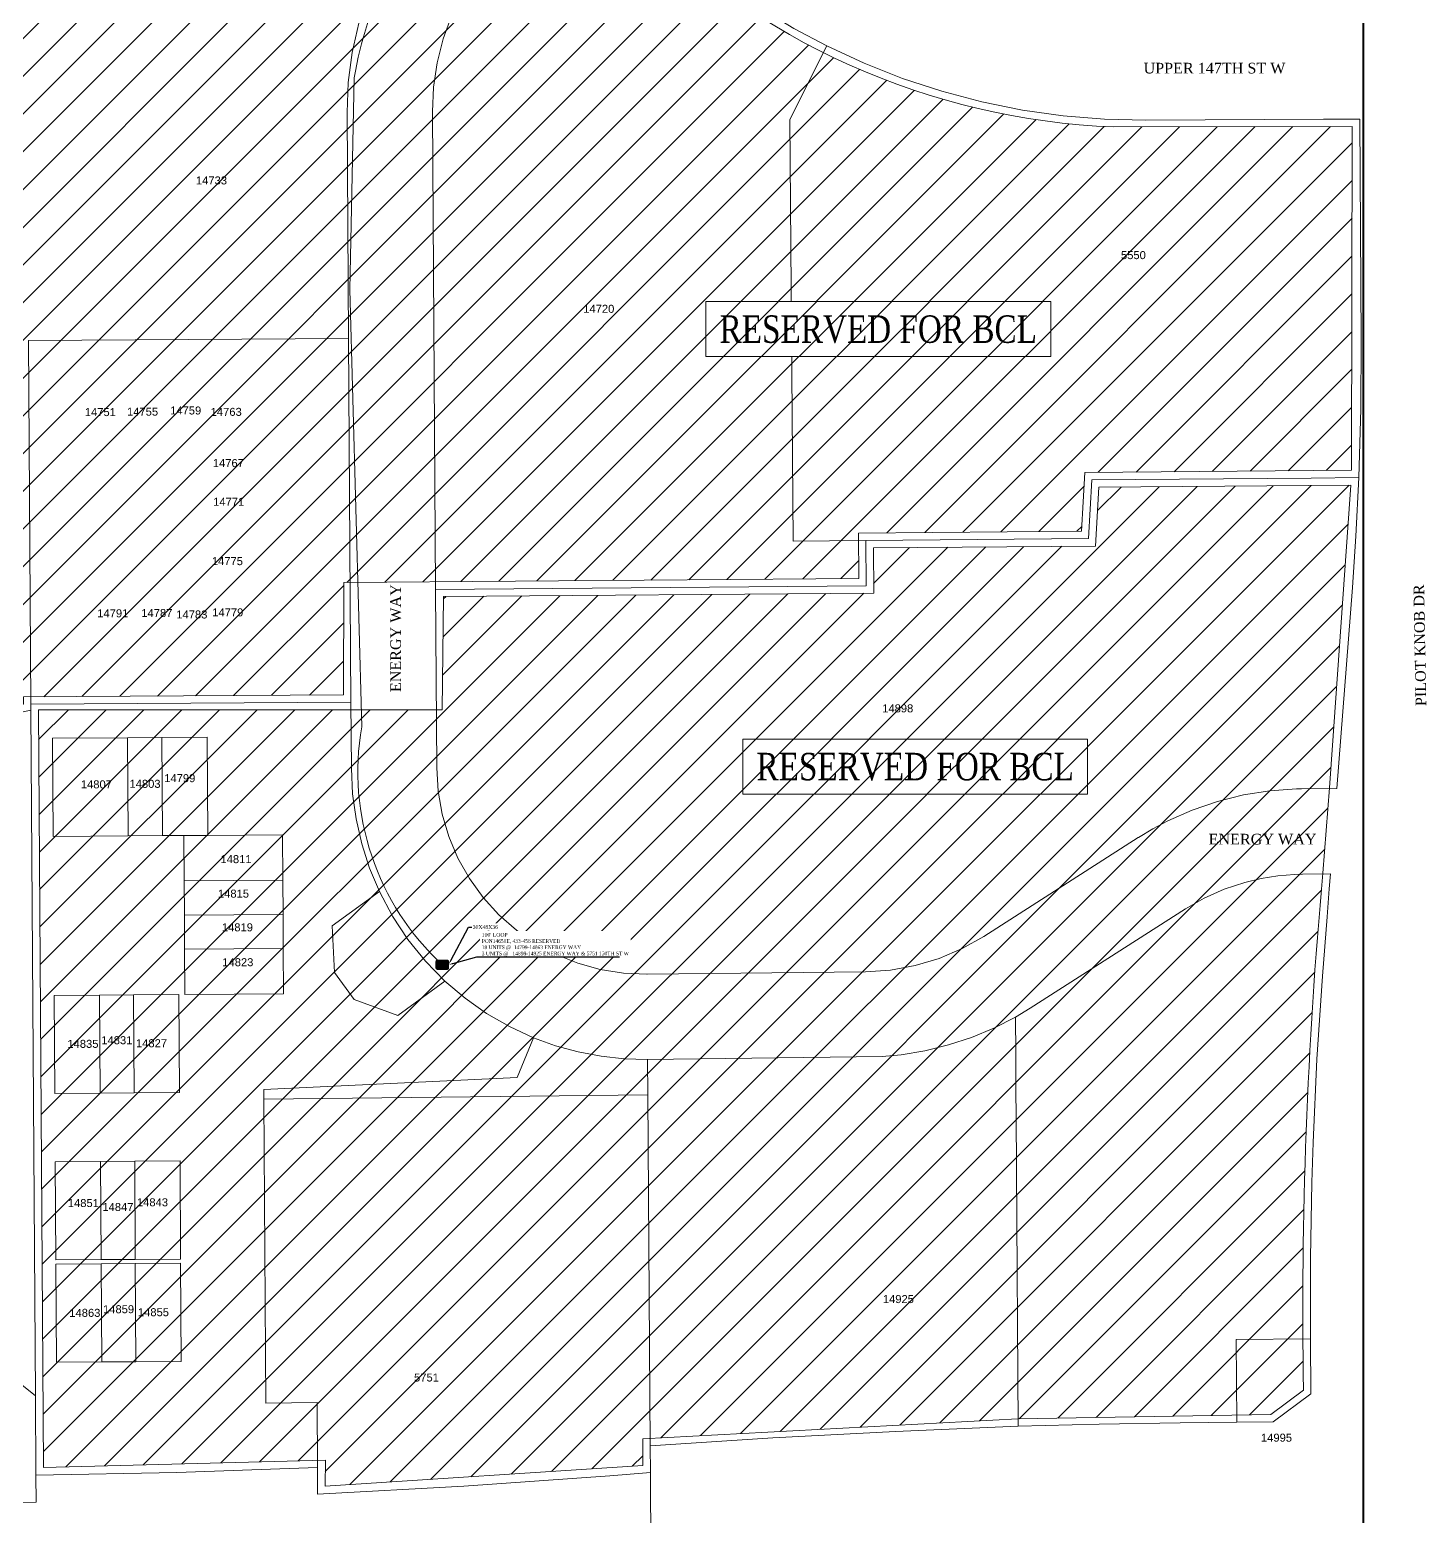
# Model space of a CAD drawing. Header units: feet. Extents: x 865220 to 2843432, y -2240498 to 970288.
# Drawn here: x 2837235 to 2838544, y 960561 to 961954 of the extents above; entities that cross this region are included whole.
import ezdxf
from ezdxf import colors
from ezdxf.entities.mleader import LeaderData, LeaderLine
from ezdxf.enums import TextEntityAlignment as Align
from ezdxf.lldxf.tags import DXFTag
from ezdxf.math import Vec2, Vec3

# ---------------------------------------------------------------- set-up
doc = ezdxf.new("R2010")
doc.units = ezdxf.units.FT
doc.header["$LTSCALE"] = 0.015
doc.header["$MEASUREMENT"] = 0
for name, color, linetype, lineweight in [('48B', 112, '48B', 5), ('RUNNING LINE (UNDERGROUND)', 10, 'Continuous', 40), ('WORK BOUNDARY', 110, 'Continuous', 40)]:
    doc.layers.add(name, color=color, linetype=linetype, lineweight=lineweight)
for name, color, linetype in [('Dakota County Addresses', 7, 'Continuous'), ('Dakota County Parcels', 7, 'Continuous'), ('DETAIL', 7, 'Continuous'), ('NOTES', 7, 'Continuous'), ('PROP_TEL', 6, 'Continuous'), ('STREET NAME', 7, 'Continuous'), ('TELEPHONE STRUCT-PROP', 6, 'Continuous')]:
    doc.layers.add(name, color=color, linetype=linetype)
doc.styles.add('Dimensions 100', font='arial.ttf')
doc.styles.add('Line', font='txt.shx', dxfattribs={"height": 3})
doc.styles.add('SIMPLEX', font='times.ttf', dxfattribs={"width": 0.8})
doc.styles.get("Standard").update_dxf_attribs({"font": 'times.ttf'})
doc.styles.add('Utilities', font='arial.ttf', dxfattribs={"height": 2.5})
tags = doc.linetypes.add('48B', pattern='A,80,-5,["48B",Line,S=1.5,R=0,X=0,Y=-1.5],-20', length=105).pattern_tags.tags
tags[6] = DXFTag(74, 10)

# ---------------------------------------------------------------- blocks, each defined once
blk = doc.blocks.new('ACMAP_ANN_TEMPLATE_Dakota County Addresses')
at = {"layer": 'Dakota County Addresses', "style": 'Dimensions 100'}
blk.add_attdef('DakotaCountyAddress', text='', height=50, dxfattribs=at).set_placement((0, 0), align=Align.CENTER)
blk = doc.blocks.new('NEW HH')
at = {"ltscale": 40, "true_color": 0xffffff}
h = blk.add_hatch(color=7, dxfattribs=at)
h.dxf.hatch_style = 1
h.paths.add_polyline_path([(-0.061, -0.031, 0.414214), (-0.046, -0.046), (0.046, -0.046, 0.414214), (0.061, -0.031), (0.061, 0.031, 0.414214), (0.046, 0.046), (-0.046, 0.046, 0.414214), (-0.061, 0.031)])
at = {"layer": 'RUNNING LINE (UNDERGROUND)', "color": 6, "lineweight": 0, "const_width": 0.005, "flags": 128}
blk.add_lwpolyline([(-0.061, 0.031), (-0.061, -0.031, 0.414214), (-0.046, -0.046), (0.046, -0.046, 0.414214), (0.061, -0.031), (0.061, 0.031, 0.414214), (0.046, 0.046), (-0.046, 0.046, 0.414214)], format="xyb", close=True, dxfattribs=at)
at = {"layer": 'TELEPHONE STRUCT-PROP', "color": 18, "true_color": 0x000000, "style": 'Utilities'}
blk.add_text('HH', height=0.05, dxfattribs=at).set_placement((0, 0), align=Align.MIDDLE_CENTER)

msp = doc.modelspace()

# ---------------------------------------------------------------- linework, layer by layer
at = {"layer": '48B', "lineweight": 5, "ltscale": 100, "flags": 128}
msp.add_lwpolyline([(2837621.5, 961077.9, -0.254324), (2837546, 961301), (2837535, 961710.8), (2837539, 961909, -0.141498), (2837628.5, 962095), (2837691, 962167.5), (2837675.4, 962179.7)], format="xyb", dxfattribs=at)
at = {"layer": 'Dakota County Parcels', "lineweight": 5, "ltscale": 100}
for p, q in [((2837947.2, 961870), (2837981.8, 961939)), ((2837533.7, 961664.9), (2837532.3, 961876.6)), ((2837615.2, 961429.7), (2837612.3, 961877.1)), ((2837950.5, 961475), (2837947.2, 961870)), ((2838280.9, 961869.3), (2838447.5, 961870.3)), ((2838447.5, 961870.3), (2838481.4, 961870.5)), ((2838482.7, 961663.2), (2838481.4, 961870.5)), ((2837233.7, 961663), (2837533.7, 961664.9)), ((2837235.9, 961322), (2837233.7, 961663)), ((2837535.9, 961323.9), (2837533.7, 961664.9)), ((2838480.6, 961534.4), (2838477.8, 961479.4)), ((2838227.2, 961477.3), (2838230.3, 961532.3)), ((2838227.2, 961477.3), (2838018.5, 961475.6)), ((2838477.8, 961479.4), (2838474.6, 961431.5)), ((2838018.5, 961475.5), (2837950.5, 961475)), ((2838018.9, 961433.1), (2838018.5, 961475.6)), ((2837615.2, 961429.7), (2838018.9, 961433.1)), ((2837616.3, 961262.4), (2837615.2, 961429.7)), ((2838474.6, 961431.5), (2838460.1, 961243.2)), ((2836954.7, 961258.1), (2837235.9, 961316.4)), ((2837535.9, 961323.9), (2837235.9, 961322)), ((2837235.9, 961316.4), (2837235.9, 961322)), ((2837240.2, 960673.8), (2837235.9, 961316.4)), ((2837535.9, 961323.9), (2837536.3, 961261.9)), ((2837326.6, 961290.6), (2837256.1, 961290.2)), ((2837256.1, 961290.2), (2837256.7, 961198.2)), ((2837358.6, 961290.9), (2837326.6, 961290.6)), ((2837326.6, 961290.6), (2837327.2, 961198.7)), ((2837401.1, 961291.1), (2837358.6, 961290.9)), ((2837358.6, 961290.9), (2837359.2, 961198.9)), ((2837401.7, 961199.1), (2837401.1, 961291.1)), ((2838422.2, 961242.7), (2838426.9, 961242.8)), ((2838426.9, 961242.8), (2838460.1, 961243.2)), ((2837327.2, 961198.7), (2837256.7, 961198.2)), ((2837359.2, 961198.9), (2837327.2, 961198.7)), ((2837379.3, 961199), (2837359.2, 961198.9)), ((2837379.3, 961199), (2837401.7, 961199.1)), ((2837379.6, 961156.5), (2837379.3, 961199)), ((2837401.7, 961199.1), (2837471.8, 961199.6)), ((2837472, 961157.1), (2837471.8, 961199.6)), ((2838129.2, 961104.5), (2838273.7, 961197)), ((2838274, 961197.2), (2838273.7, 961197)), ((2837379.6, 961156.5), (2837472, 961157.1)), ((2837472.3, 961125.1), (2837472, 961157.1)), ((2838427.8, 961162.8), (2838453.9, 961163.1)), ((2837379.8, 961124.5), (2837379.6, 961156.5)), ((2837518.4, 961114.2), (2837562.6, 961146.5)), ((2838318, 961130.4), (2838172.4, 961037.1)), ((2837379.8, 961124.5), (2837472.3, 961125.1)), ((2837380, 961092.5), (2837379.8, 961124.5)), ((2837472.5, 961093.1), (2837472.3, 961125.1)), ((2837520.4, 961070.5), (2837518.4, 961114.2)), ((2837380, 961092.5), (2837472.5, 961093.1)), ((2837380.3, 961050), (2837380, 961092.5)), ((2837472.7, 961050.6), (2837472.5, 961093.1)), ((2837538.9, 961045.3), (2837520.4, 961070.5)), ((2837624, 961062.5), (2837579.9, 961030.2)), ((2837813.5, 961069), (2837813.1, 961069)), ((2838018.3, 961071.3), (2837813.5, 961069)), ((2837257.7, 961049.2), (2837300.2, 961049.5)), ((2837258.3, 960957.2), (2837257.7, 961049.2)), ((2837300.2, 961049.5), (2837332.2, 961049.7)), ((2837300.8, 960957.5), (2837300.2, 961049.5)), ((2837332.2, 961049.7), (2837374.7, 961050)), ((2837332.8, 960957.7), (2837332.2, 961049.7)), ((2837375.3, 960958), (2837374.7, 961050)), ((2837380.3, 961050), (2837472.7, 961050.6)), ((2837579.9, 961030.2), (2837538.9, 961045.3)), ((2838172.4, 961037.1), (2838158.7, 961028.9)), ((2837691.8, 960972.2), (2837707, 961009.5)), ((2837814, 960989.1), (2838033.9, 960992)), ((2837814.3, 960956), (2837814, 960989.1)), ((2837691.8, 960972.2), (2837454.3, 960961.1)), ((2836883.2, 960958.9), (2837240.2, 960673.8)), ((2837300.8, 960957.5), (2837258.3, 960957.2)), ((2837332.8, 960957.7), (2837300.8, 960957.5)), ((2837375.3, 960958), (2837332.8, 960957.7)), ((2837454.3, 960961.1), (2837454.4, 960951.9)), ((2837814.3, 960956), (2837454.4, 960951.9)), ((2837454.4, 960951.9), (2837456.2, 960667)), ((2837816.4, 960627), (2837814.3, 960956)), ((2837258.7, 960893.2), (2837301.2, 960893.5)), ((2837259.3, 960801.2), (2837258.7, 960893.2)), ((2837301.2, 960893.5), (2837333.2, 960893.7)), ((2837301.8, 960801.5), (2837301.2, 960893.5)), ((2837333.2, 960893.7), (2837375.7, 960894)), ((2837333.8, 960801.7), (2837333.2, 960893.7)), ((2837376.3, 960802), (2837375.7, 960894)), ((2837301.8, 960801.5), (2837259.3, 960801.2)), ((2837259.3, 960797.3), (2837301.8, 960797.6)), ((2837259.9, 960705.3), (2837259.3, 960797.3)), ((2837333.8, 960801.7), (2837301.8, 960801.5)), ((2837301.8, 960797.6), (2837333.8, 960797.8)), ((2837302.4, 960705.6), (2837301.8, 960797.6)), ((2837376.3, 960802), (2837333.8, 960801.7)), ((2837333.8, 960797.8), (2837376.3, 960798.1)), ((2837334.4, 960705.8), (2837333.8, 960797.8)), ((2837376.9, 960706.1), (2837376.3, 960798.1)), ((2838435.3, 960727.4), (2838365.7, 960726.7)), ((2838366.2, 960649.2), (2838365.7, 960726.7)), ((2838435.2, 960732.8), (2838435.3, 960727.4)), ((2838435.3, 960727.4), (2838435.7, 960675.9)), ((2837259.9, 960705.3), (2837302.4, 960705.6)), ((2837302.4, 960705.6), (2837334.4, 960705.8)), ((2837334.4, 960705.8), (2837376.9, 960706.1)), ((2837240.6, 960599.6), (2837240.2, 960673.8)), ((2838435.7, 960675.9), (2838400.4, 960649.6)), ((2837456.2, 960667), (2837504.2, 960667.5)), ((2837504.6, 960606.8), (2837504.2, 960667.5)), ((2838313, 960648.6), (2838366.2, 960649.2)), ((2838366.2, 960649.2), (2838400.4, 960649.6)), ((2837816.6, 960601.9), (2837816.4, 960627)), ((2837240.6, 960599.6), (2837240.8, 960574.3)), ((2837504.7, 960581.7), (2837504.6, 960606.8)), ((2837816.6, 960601.9), (2837778.7, 960599)), ((2836769.9, 960569.1), (2837240.8, 960574.3))]:
    msp.add_line(p, q, dxfattribs=at)
for points in [[(2837981.8, 961939), (2837951.1, 961955.4), (2837921.4, 961973.3), (2837892.7, 961992.8), (2837865, 962013.7), (2837838.4, 962036.1), (2837813.1, 962059.9)], [(2837612.3, 961877.1), (2837613.3, 961900.3), (2837616.7, 961923.3), (2837622.4, 961945.8), (2837630.4, 961967.7), (2837640.6, 961988.5), (2837652.9, 962008.3), (2837667.1, 962026.7)], [(2837532.3, 961876.6), (2837533.4, 961904.7), (2837537.1, 961932.7), (2837543.3, 961960.2), (2837552, 961987), (2837563.1, 962012.9)], [(2838280.9, 961869.3), (2838242.1, 961870.3), (2838203.5, 961873.4), (2838165.2, 961878.9), (2838127.2, 961886.6), (2838089.8, 961896.5), (2838053, 961908.5), (2838016.9, 961922.7), (2837981.8, 961939)], [(2838482.7, 961663.2), (2838482.4, 961598.8), (2838480.6, 961534.4)], [(2838230.3, 961532.3), (2838435.9, 961534), (2838480.6, 961534.4)], [(2837562.6, 961146.5), (2837553.3, 961168.5), (2837546, 961191.2), (2837540.7, 961214.5), (2837537.5, 961238.1), (2837536.3, 961261.9)], [(2837813.1, 961069), (2837791.3, 961070), (2837769.6, 961073.5), (2837748.5, 961079.3), (2837728.2, 961087.5), (2837709, 961097.9), (2837691, 961110.4), (2837674.5, 961124.8), (2837659.8, 961141), (2837647, 961158.8), (2837636.2, 961177.9), (2837627.7, 961198), (2837621.5, 961219), (2837617.7, 961240.6), (2837616.3, 961262.4)], [(2838273.7, 961197), (2838274, 961197.2), (2838287.6, 961205.4), (2838301.5, 961212.8), (2838324.5, 961222.9), (2838348.2, 961231), (2838372.5, 961237.1), (2838397.2, 961241), (2838422.2, 961242.7)], [(2838427.8, 961162.8), (2838420.4, 961162.6), (2838404.7, 961161.3), (2838389.1, 961158.8), (2838373.8, 961155.1), (2838354.4, 961148.7), (2838335.7, 961140.4), (2838318, 961130.4)], [(2838446.5, 961067.3), (2838450.8, 961122.7), (2838452.8, 961149), (2838453.9, 961163.1)], [(2837624, 961062.5), (2837605.7, 961081.2), (2837589.3, 961101.5), (2837574.8, 961123.4), (2837562.6, 961146.5)], [(2838018.3, 961071.3), (2838041.7, 961072.9), (2838064.8, 961077.1), (2838087.2, 961083.8), (2838108.8, 961093), (2838129.2, 961104.5)], [(2837624, 961062.5), (2837642.9, 961046.5), (2837663.1, 961032.2), (2837684.6, 961019.9), (2837707, 961009.5)], [(2838446.5, 961067.3), (2838441.3, 960989.4), (2838437.7, 960911.4), (2838437, 960892.7)], [(2838033.9, 960992), (2838051.5, 960993.6), (2838073.9, 960997.3), (2838096, 961002.7), (2838117.6, 961009.8), (2838138.5, 961018.5), (2838158.7, 961028.9)], [(2838158.7, 961028.9), (2838159, 960994.8), (2838159.1, 960977.3)], [(2837814, 960989.1), (2837792.1, 960989.7), (2837770.3, 960992.1), (2837748.8, 960996.2), (2837727.6, 961002), (2837707, 961009.5)], [(2838159.1, 960977.3), (2838159.2, 960959.8), (2838159.3, 960936.4), (2838159.7, 960886.7), (2838161.2, 960645.4)], [(2838437, 960892.7), (2838436.5, 960873.9), (2838435.2, 960803.3), (2838435.2, 960732.8)], [(2838161.2, 960645.4), (2838046.2, 960640.6), (2837931.3, 960634.5), (2837816.4, 960627)], [(2838313, 960648.6), (2838237.1, 960647.4), (2838161.2, 960645.4)], [(2837240.6, 960599.6), (2837372.6, 960602), (2837504.6, 960606.8)], [(2837817.2, 960506), (2837817.1, 960526.7), (2837816.6, 960601.9)], [(2837778.7, 960599), (2837641.8, 960589.2), (2837504.7, 960581.7)]]:
    msp.add_lwpolyline(points, dxfattribs=at)
at = {"layer": 'WORK BOUNDARY', "ltscale": 100, "flags": 128}
msp.add_lwpolyline([(2835896.9, 957001.6), (2836935, 957004.8), (2836954.3, 957047), (2836994.4, 957133.5), (2836979.3, 957817.8), (2836978.3, 957934.8), (2838485, 957948.5), (2838485.1, 964502.8), (2837872.1, 964518.4, 0.116551), (2837535.5, 964459.8), (2837318.1, 964389.4, -0.096694), (2837127.8, 964357.4), (2835922.6, 964355.7), (2835847.7, 964355.1)], format="xyb", dxfattribs=at)

# ---------------------------------------------------------------- block references
at = {"layer": 'Dakota County Addresses', "lineweight": 5, "ltscale": 100, "xscale": 0.15, "yscale": 0.15, "zscale": 0.15}
for p, values in [((2837405.2, 961809.2), {'DakotaCountyAddress': '14733'}), ((2838269.3, 961739.2), {'DakotaCountyAddress': '5550'}), ((2837768.2, 961688.9), {'DakotaCountyAddress': '14720'}), ((2837301, 961592.1), {'DakotaCountyAddress': '14751'}), ((2837340.6, 961592.5), {'DakotaCountyAddress': '14755'}), ((2837381, 961593.6), {'DakotaCountyAddress': '14759'}), ((2837419, 961592.3), {'DakotaCountyAddress': '14763'}), ((2837421, 961544.3), {'DakotaCountyAddress': '14767'}), ((2837421.3, 961508), {'DakotaCountyAddress': '14771'}), ((2837420.1, 961452.4), {'DakotaCountyAddress': '14775'}), ((2837312.7, 961403.5), {'DakotaCountyAddress': '14791'}), ((2837354, 961403.8), {'DakotaCountyAddress': '14787'}), ((2837386.8, 961402.4), {'DakotaCountyAddress': '14783'}), ((2837420.5, 961404.4), {'DakotaCountyAddress': '14779'}), ((2838048.4, 961314.4), {'DakotaCountyAddress': '14898'}), ((2837375.5, 961249), {'DakotaCountyAddress': '14799'}), ((2837297.3, 961243.2), {'DakotaCountyAddress': '14807'}), ((2837342.9, 961243.7), {'DakotaCountyAddress': '14803'}), ((2837428.2, 961173.1), {'DakotaCountyAddress': '14811'}), ((2837425.8, 961140.8), {'DakotaCountyAddress': '14815'}), ((2837429.5, 961109.2), {'DakotaCountyAddress': '14819'}), ((2837429.9, 961076.5), {'DakotaCountyAddress': '14823'}), ((2837284.7, 961000), {'DakotaCountyAddress': '14835'}), ((2837316.5, 961003.4), {'DakotaCountyAddress': '14831'}), ((2837349, 961000.6), {'DakotaCountyAddress': '14827'}), ((2837285.1, 960850.8), {'DakotaCountyAddress': '14851'}), ((2837317.5, 960847.1), {'DakotaCountyAddress': '14847'}), ((2837349.9, 960851.5), {'DakotaCountyAddress': '14843'}), ((2838049, 960760.8), {'DakotaCountyAddress': '14925'}), ((2837286.5, 960747.9), {'DakotaCountyAddress': '14863'}), ((2837318.1, 960751.3), {'DakotaCountyAddress': '14859'}), ((2837350.8, 960748.5), {'DakotaCountyAddress': '14855'}), ((2837606.7, 960687.3), {'DakotaCountyAddress': '5751'}), ((2838403.4, 960630.9), {'DakotaCountyAddress': '14995'})]:
    msp.add_blockref('ACMAP_ANN_TEMPLATE_Dakota County Addresses', p, dxfattribs=at).add_auto_attribs(values)
at = {"layer": 'PROP_TEL', "lineweight": 5, "ltscale": 100, "xscale": 100, "yscale": 100, "zscale": 100}
msp.add_blockref('NEW HH', (2837621.5, 961077.9), dxfattribs=at)

# ---------------------------------------------------------------- texts
at = {"layer": 'STREET NAME', "lineweight": 5, "ltscale": 100, "char_height": 10, "attachment_point": 1}
for s, insert in [('UPPER 147TH ST W', (2838278.8, 961923.2)), ('ENERGY WAY', (2838339.8, 961200.6))]:
    msp.add_mtext(s, dxfattribs=dict(at, insert=insert))
for s, insert, rotation in [('ENERGY WAY', (2837572.9, 961333.4), 90.1155), ('PILOT KNOB DR', (2838533.8, 961320.2), 91.0303)]:
    msp.add_mtext(s, dxfattribs=dict(at, insert=insert, rotation=rotation))

# ---------------------------------------------------------------- next in the draw order: texts
at = {"layer": 'NOTES', "color": 5, "lineweight": 5, "ltscale": 100, "char_height": 25.761, "attachment_point": 1, "style": 'SIMPLEX', "bg_fill": 19, "box_fill_scale": 1.5, "bg_fill_color": 256, "bg_fill_transparency": 0}
for insert in [(2837881.4, 961686.5), (2837916, 961276.5)]:
    msp.add_mtext('RESERVED FOR BCL', dxfattribs=dict(at, insert=insert))

# ---------------------------------------------------------------- next in the draw order: hatches: boundary and pattern name
at = {"layer": 'NOTES', "ltscale": 100, "transparency": 33554623}
h = msp.add_hatch(dxfattribs=at)
h.set_pattern_fill('ANSI31', color=5, scale=200)
edge = h.paths.add_edge_path()
edge.add_line((2837622.8, 961422.9), (2838025.9, 961426.1))
edge.add_line((2838025.9, 961426.1), (2838025.6, 961468.6))
edge.add_line((2838025.6, 961468.6), (2838233.8, 961470.3))
edge.add_line((2838233.8, 961470.3), (2838236.9, 961525.4))
edge.add_line((2838236.9, 961525.4), (2838473, 961527.4))
edge.add_line((2838473, 961527.4), (2838453.1, 961243.7))
edge.add_line((2838453.1, 961243.7), (2838446.9, 961163.7))
edge.add_arc((2842872.8, 960754.4), 4444.7, 174.7159, 180.9674)
edge.add_line((2838428.7, 960679.3), (2838398, 960656.5))
edge.add_line((2838398, 960656.5), (2838161, 960652.4))
edge.add_line((2838161, 960652.4), (2837809.4, 960633.7))
edge.add_line((2837809.4, 960633.7), (2837809.5, 960608.5))
edge.add_line((2837809.5, 960608.5), (2837511.6, 960589.2))
edge.add_line((2837511.6, 960589.2), (2837512.1, 960613.5))
edge.add_line((2837512.1, 960613.5), (2837247.7, 960606.8))
edge.add_line((2837247.7, 960606.8), (2837243, 961316.9))
edge.add_line((2837243, 961316.9), (2837621.3, 961316.9))
edge.add_line((2837621.3, 961316.9), (2837622.8, 961422.9))
edge = h.paths.add_edge_path()
edge.add_line((2837528.8, 961330.9), (2837228.9, 961328.9))
edge.add_line((2837228.9, 961328.9), (2837228.9, 961322.1))
edge.add_line((2837228.9, 961322.1), (2836960.1, 961266.4))
edge.add_line((2836960.1, 961266.4), (2836807.4, 962002.4))
edge.add_line((2836807.4, 962002.4), (2837238.4, 962007.1))
edge.add_line((2837238.4, 962007.1), (2837238.2, 962048))
edge.add_line((2837238.2, 962048), (2837236.1, 962365.5))
edge.add_arc((2837612.3, 962924.3), 673.7, 236.0485, 257.8595)
edge.add_arc((2837353.9, 961721.1), 557, 57.0647, 77.9022, ccw=False)
edge.add_line((2837656.7, 962188.5), (2837749.9, 962112.5))
edge.add_line((2837749.9, 962112.5), (2837770.7, 962091.9))
edge.add_line((2837770.7, 962091.9), (2837795.8, 962067.1))
edge.add_arc((2838276.6, 962529.9), 667.4, 223.909, 267.7805)
edge.add_line((2838250.8, 961863.1), (2838474.4, 961863.5))
edge.add_line((2838474.4, 961863.5), (2838473.6, 961541.3))
edge.add_line((2838473.6, 961541.3), (2838223.7, 961539.3))
edge.add_line((2838223.7, 961539.3), (2838220.6, 961484.2))
edge.add_line((2838220.6, 961484.2), (2838011.5, 961482.5))
edge.add_line((2838011.5, 961482.5), (2838011.8, 961440))
edge.add_line((2838011.8, 961440), (2837529.1, 961436.2))
edge.add_line((2837529.1, 961436.2), (2837528.8, 961330.9))
edge = h.paths.add_edge_path()
edge.add_line((2835438.6, 960586.5), (2835973.8, 960593.3))
edge.add_line((2835973.8, 960593.3), (2836254.9, 960595.5))
edge.add_line((2836254.9, 960595.5), (2836389.8, 960876.8))
edge.add_line((2836389.8, 960876.8), (2836289.1, 960925))
edge.add_line((2836289.1, 960925), (2836311.7, 961010))
edge.add_line((2836311.7, 961010), (2836433, 961263))
edge.add_line((2836433, 961263), (2835968.1, 961449.6))
edge.add_line((2835968.1, 961449.6), (2835836.7, 961449.5))
edge.add_line((2835836.7, 961449.5), (2835836.7, 961465.7))
edge.add_line((2835836.7, 961465.7), (2835299.9, 961462.6))
edge.add_arc((2835112, 961246.4), 286.5, 49.0127, 82.7525)
edge.add_arc((2835182.6, 961909.4), 380.4, 205.9623, 264.802, ccw=False)
edge.add_line((2834840.6, 961742.9), (2834589, 961740.6))
edge.add_line((2834589, 961740.6), (2834599.7, 960577.4))
edge.add_line((2834599.7, 960577.4), (2835438.6, 960586.5))

# ---------------------------------------------------------------- next in the draw order: linework, layer by layer
at = {"layer": 'NOTES', "color": 5, "lineweight": 5, "ltscale": 100, "flags": 128}
msp.add_lwpolyline([(2837528.8, 961330.9), (2837228.9, 961328.9), (2837228.9, 961322.1), (2836960.1, 961266.4), (2836807.4, 962002.4), (2837238.4, 962007.1), (2837238.2, 962048), (2837236.1, 962365.5, 0.095457), (2837470.7, 962265.7, -0.091172), (2837656.7, 962188.5), (2837749.9, 962112.5), (2837770.7, 962091.9), (2837795.8, 962067.1, 0.193798), (2838250.8, 961863.1), (2838474.4, 961863.5), (2838473.6, 961541.3), (2838223.7, 961539.3), (2838220.6, 961484.2), (2838011.5, 961482.5), (2838011.8, 961440), (2837529.1, 961436.2), (2837528.8, 961330.9)], format="xyb", dxfattribs=at)
msp.add_lwpolyline([(2837622.8, 961422.9), (2838025.9, 961426.1), (2838025.6, 961468.6), (2838233.8, 961470.3), (2838236.9, 961525.4), (2838473, 961527.4), (2838453.1, 961243.7), (2838446.9, 961163.7, 0.027284), (2838428.7, 960679.3), (2838398, 960656.5), (2838161, 960652.4), (2837809.4, 960633.7), (2837809.5, 960608.5), (2837511.6, 960589.2), (2837512.1, 960613.5), (2837247.7, 960606.8), (2837243, 961316.9), (2837621.3, 961316.9)], format="xyb", close=True, dxfattribs=at)

# ---------------------------------------------------------------- next in the draw order: leaders
at = {"layer": 'DETAIL', "lineweight": 5, "ltscale": 100}
ml = msp.add_multileader_mtext('Standard', dxfattribs=at)
ml.set_content('30X48X36', color=256)
ml.set_leader_properties()
ml.build(insert=Vec2(0, 0))
ml.multileader.update_dxf_attribs({"has_text_frame": 1, "text_left_attachment_type": 2, "text_right_attachment_type": 2, "dogleg_length": 3})
ctx = ml.context
ctx.base_point, ctx.char_height, ctx.landing_gap_size, ctx.plane_origin = Vec3(2837649.1, 961113.2), 3.5, 1.5, Vec3(2837630.3, 961111.2)
ctx.left_attachment, ctx.right_attachment, ctx.text_align_type = 2, 2, 1
notes = []
notes.append((ctx, [(1, (1, 1, 0), (2837646.1, 961113.2), (1, 0), 3, [(0, [(2837627.6, 961078.3)], 0, [])])]))
ctx.mtext.insert, ctx.mtext.alignment, ctx.mtext.flow_direction = Vec3(2837661.9, 961115), 2, 5
ctx.mtext.has_bg_fill, ctx.mtext.bg_color, ctx.mtext.bg_scale_factor, ctx.mtext.bg_transparency, ctx.mtext.use_window_bg_color = 1, -1027028792, 1.5, 0, 1
for ctx, leaders in notes:
    for number, flags, end, landing, length, lines in leaders:
        leader = LeaderData()
        leader.index, (leader.has_last_leader_line, leader.has_dogleg_vector, leader.attachment_direction) = number, flags
        leader.last_leader_point, leader.dogleg_vector, leader.dogleg_length = Vec3(end), Vec3(landing), length
        for number, points, colour, breaks in lines:
            line = LeaderLine()
            line.index, line.vertices, line.color, line.breaks = number, Vec3.list(points), colors.encode_raw_color(colour), breaks
            leader.lines.append(line)
        ctx.leaders.append(leader)

# ---------------------------------------------------------------- next in the draw order: leaders
ml = msp.add_multileader_mtext('Standard', dxfattribs=at)
ml.set_content("100' LOOP\\P{\\W0.8;PON14650E, 433-456 RESERVED\\P18 UNITS @  14799-14863 ENERGY WAY\\P3 UNITS @   14898-14925 ENERGY WAY & 5751 150TH ST W}", color=256)
ml.set_leader_properties()
ml.build(insert=Vec2(0, 0))
ml.multileader.update_dxf_attribs({"text_left_attachment_type": 5, "text_right_attachment_type": 5, "dogleg_length": 3})
ctx = ml.context
ctx.base_point, ctx.char_height, ctx.landing_gap_size, ctx.plane_origin = Vec3(2837657, 961085.4), 3.5, 1.5, Vec3(2837649.2, 961110.8)
ctx.left_attachment, ctx.right_attachment = 5, 5
notes = []
notes.append((ctx, [(1, (1, 1, 0), (2837654, 961085.4), (1, 0), 3, [(0, [(2837627.6, 961077.9)], 0, [])])]))
ctx.mtext.insert, ctx.mtext.flow_direction = Vec3(2837658.5, 961107.7), 5
ctx.mtext.has_bg_fill, ctx.mtext.bg_color, ctx.mtext.bg_scale_factor, ctx.mtext.bg_transparency, ctx.mtext.use_window_bg_color = 1, -1027028792, 1.5, 0, 1
for ctx, leaders in notes:
    for number, flags, end, landing, length, lines in leaders:
        leader = LeaderData()
        leader.index, (leader.has_last_leader_line, leader.has_dogleg_vector, leader.attachment_direction) = number, flags
        leader.last_leader_point, leader.dogleg_vector, leader.dogleg_length = Vec3(end), Vec3(landing), length
        for number, points, colour, breaks in lines:
            line = LeaderLine()
            line.index, line.vertices, line.color, line.breaks = number, Vec3.list(points), colors.encode_raw_color(colour), breaks
            leader.lines.append(line)
        ctx.leaders.append(leader)

doc.saveas('drawing.dxf')
